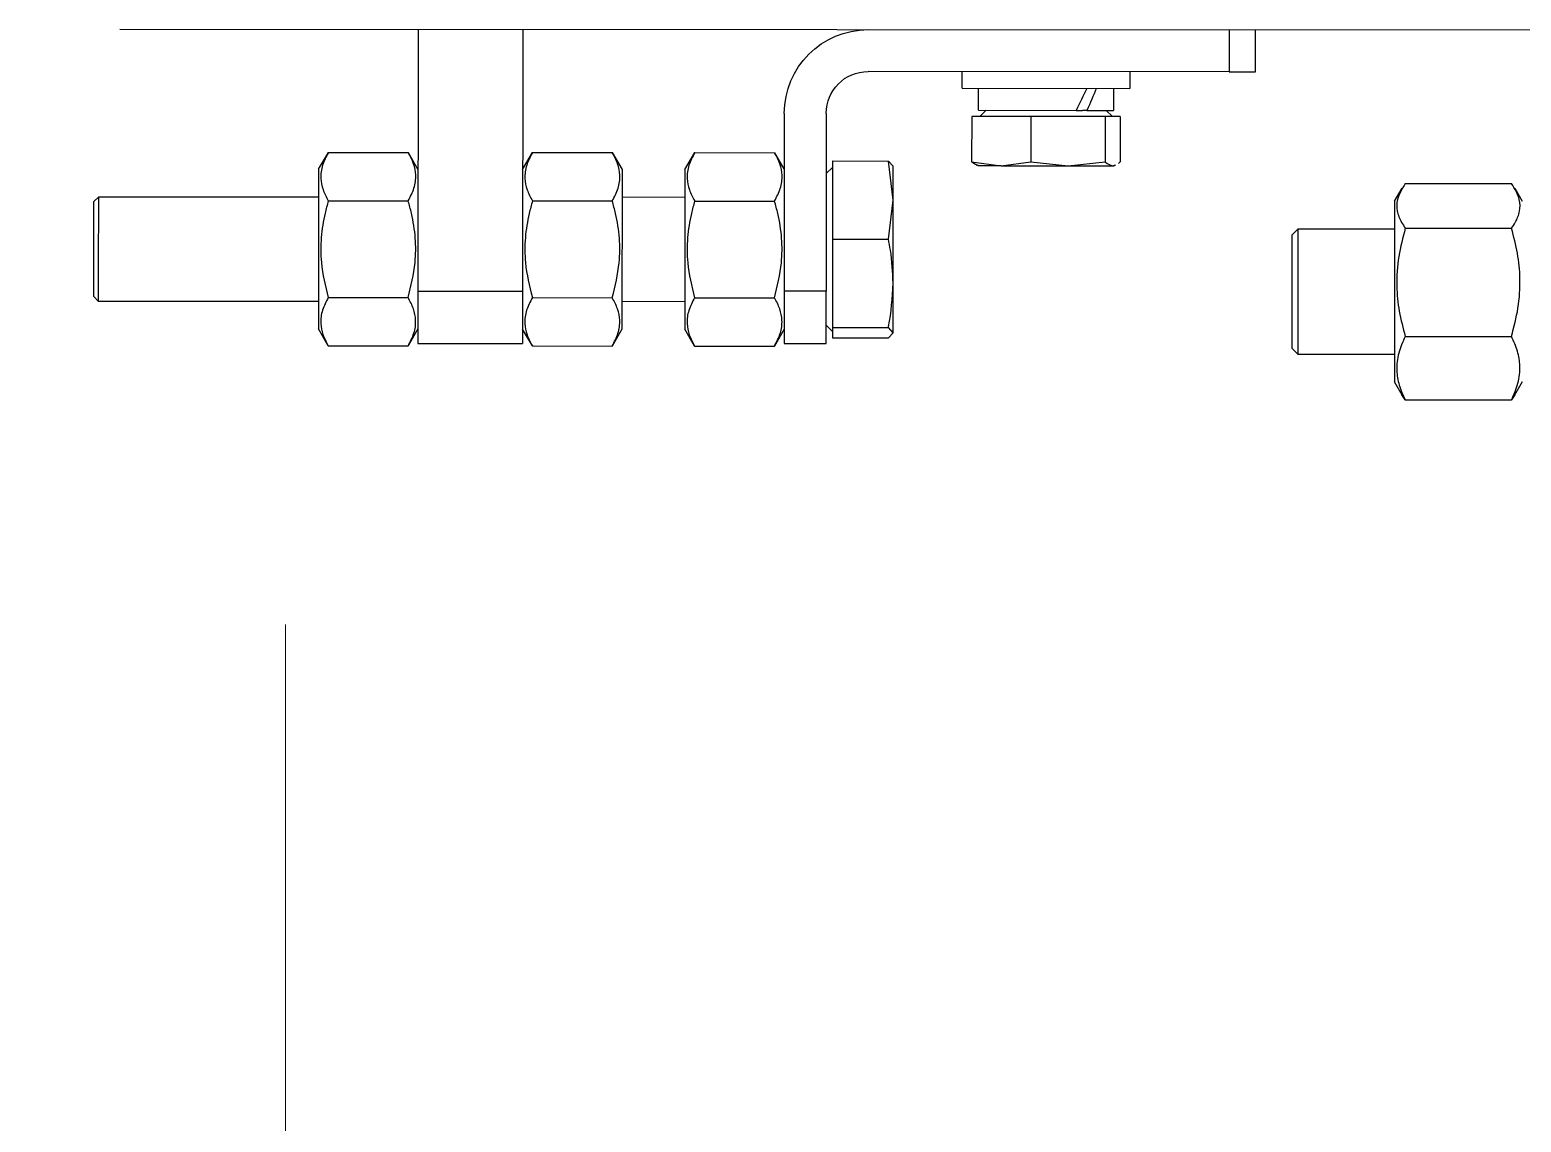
# Model space of a CAD drawing. Header units: millimetres. Extents: x 845401 to 948039, y 511594 to 550263.
# Drawn here: x 909308.1 to 909450.6, y 535897 to 536001.3 of the extents above; entities that cross this region are included whole.
import ezdxf

# ---------------------------------------------------------------- set-up
doc = ezdxf.new("R2010")
doc.units = ezdxf.units.MM
doc.layers.add('00', color=7, linetype='Continuous')
doc.layers.add('1轮廓实线层', color=7, linetype='Continuous')
doc.layers.add('A-剖-0.10mm.......SECT-L01', color=255, linetype='Continuous', lineweight=18)

# ---------------------------------------------------------------- blocks, each defined once
blk = doc.blocks.new('*U100478')
at = {"layer": '1轮廓实线层'}
for p, q in [((-2869.69, 392.02), (-3094.69, 392.02)), ((-2978.19, 388.02), (-2978.19, 392.02)), ((-2975.69, 392.02), (-2975.69, 388.02)), ((-2908.19, 392.02), (-2908.19, 367.02)), ((-2898.19, 392.02), (-2898.19, 367.02)), ((-2975.69, 388.02), (-2978.19, 388.02)), ((-2975.69, 388.02), (-2941.19, 388.02)), ((-2966.19, 388.02), (-2966.19, 386.42)), ((-2950.19, 386.42), (-2950.19, 388.02)), ((-2950.19, 386.42), (-2966.19, 386.42)), ((-2964.63, 386.42), (-2964.63, 384.32)), ((-2951.75, 384.32), (-2951.75, 386.42)), ((-2965.29, 383.72), (-2965.29, 379.39)), ((-2965.29, 383.72), (-2963.85, 383.72)), ((-2962.1, 384.32), (-2964.63, 384.32)), ((-2963.93, 384.32), (-2964.53, 383.72)), ((-2963.85, 383.72), (-2963.85, 379.39)), ((-2963.85, 383.72), (-2956.75, 383.72)), ((-2962.1, 384.32), (-2961.67, 384.32)), ((-2961.07, 384.32), (-2961.67, 384.32)), ((-2951.75, 384.32), (-2961.07, 384.32)), ((-2956.75, 383.72), (-2956.75, 379.39)), ((-2956.75, 383.72), (-2951.09, 383.72)), ((-2951.86, 383.72), (-2952.46, 384.32)), ((-2951.09, 383.72), (-2951.09, 379.39)), ((-2937.19, 384.02), (-2937.19, 367.02)), ((-2933.19, 384.02), (-2933.19, 367.02)), ((-2965.11, 379.23), (-2965.29, 379.39)), ((-2964.57, 379.02), (-2964.82, 379.12)), ((-2964.82, 379.06), (-2964.69, 379.02)), ((-2964.57, 379.02), (-2964.69, 379.02)), ((-2960.3, 379.02), (-2964.57, 379.02)), ((-2960.3, 379.02), (-2963.85, 379.39)), ((-2956.75, 379.39), (-2960.3, 379.02)), ((-2953.92, 379.02), (-2960.3, 379.02)), ((-2953.92, 379.02), (-2956.75, 379.39)), ((-2951.09, 379.39), (-2953.92, 379.02)), ((-2953.92, 379.02), (-2951.71, 379.02)), ((-2951.69, 379.02), (-2951.57, 379.06)), ((-2943.59, 375.74), (-2943.14, 379.47)), ((-2943.14, 379.47), (-2943.59, 378.97)), ((-2943.59, 375.74), (-2943.59, 379.02)), ((-2937.79, 379.47), (-2943.14, 379.47)), ((-2937.79, 379.47), (-2937.79, 372.01)), ((-2932.26, 380.26), (-2933.19, 378.65)), ((-2924.63, 380.26), (-2932.26, 380.26)), ((-2923.69, 378.65), (-2924.63, 380.26)), ((-2916.76, 380.26), (-2917.69, 378.65)), ((-2909.13, 380.26), (-2916.76, 380.26)), ((-2908.19, 378.65), (-2909.13, 380.26)), ((-2897.26, 380.26), (-2898.19, 378.65)), ((-2889.63, 380.26), (-2897.26, 380.26)), ((-2888.69, 378.65), (-2889.63, 380.26)), ((-2937.19, 378.26), (-2937.79, 378.86)), ((-2923.69, 378.65), (-2923.69, 363.4)), ((-2917.69, 378.65), (-2917.69, 363.4)), ((-2888.69, 378.65), (-2888.69, 363.4)), ((-3002.97, 376.9), (-3003.69, 375.65)), ((-2992.52, 377.36), (-3002.67, 377.36)), ((-2991.49, 375.65), (-2992.22, 376.9)), ((-2991.49, 375.65), (-2991.49, 363.47)), ((-2943.14, 372.01), (-2943.59, 375.74)), ((-2943.59, 367.79), (-2943.59, 375.74)), ((-2924.63, 375.64), (-2932.26, 375.64)), ((-2917.69, 376.02), (-2923.69, 376.02)), ((-2909.13, 375.64), (-2916.76, 375.64)), ((-2889.63, 375.64), (-2897.26, 375.64)), ((-2867.69, 376.02), (-2888.69, 376.02)), ((-2867.19, 375.52), (-2867.69, 376.02)), ((-2867.69, 369), (-2867.69, 376.02)), ((-2867.19, 375.52), (-2867.19, 369.2)), ((-2992.52, 373.08), (-3002.67, 373.08)), ((-2982.29, 373.02), (-2991.49, 373.02)), ((-2981.69, 372.42), (-2982.29, 373.02)), ((-2982.29, 361.02), (-2982.29, 373.02)), ((-2981.69, 372.42), (-2981.69, 361.62)), ((-2937.79, 372.01), (-2943.14, 372.01)), ((-2937.79, 372.01), (-2937.79, 363.56)), ((-2867.19, 369.2), (-2867.19, 366.52)), ((-2943.59, 363.07), (-2943.59, 367.79)), ((-2867.69, 366.02), (-2867.69, 369)), ((-2937.19, 367.02), (-2933.19, 367.02)), ((-2937.19, 362.02), (-2937.19, 367.02)), ((-2933.19, 367.02), (-2933.19, 362.02)), ((-2924.63, 366.4), (-2932.26, 366.4)), ((-2909.13, 366.4), (-2916.76, 366.4)), ((-2898.19, 367.02), (-2908.19, 367.02)), ((-2908.19, 367.02), (-2908.19, 362.02)), ((-2898.19, 367.02), (-2898.19, 362.02)), ((-2889.63, 366.4), (-2897.26, 366.4)), ((-2867.69, 366.02), (-2867.19, 366.52)), ((-2923.69, 366.02), (-2917.69, 366.02)), ((-2888.69, 366.02), (-2867.69, 366.02)), ((-2991.49, 363.47), (-2991.49, 358.4)), ((-2943.59, 363.07), (-2943.14, 363.56)), ((-2937.79, 363.56), (-2943.14, 363.56)), ((-2937.79, 363.19), (-2937.19, 363.79)), ((-2937.79, 363.56), (-2937.79, 362.57)), ((-2933.19, 363.4), (-2932.26, 361.78)), ((-2924.63, 361.78), (-2923.69, 363.4)), ((-2917.69, 363.4), (-2916.76, 361.78)), ((-2909.13, 361.78), (-2908.19, 363.4)), ((-2898.19, 363.4), (-2897.26, 361.78)), ((-2889.63, 361.78), (-2888.69, 363.4)), ((-2992.52, 362.74), (-3002.67, 362.74)), ((-2943.14, 362.57), (-2943.59, 363.07)), ((-2937.79, 362.57), (-2943.14, 362.57)), ((-2933.19, 362.02), (-2937.19, 362.02)), ((-2898.19, 362.02), (-2908.19, 362.02)), ((-2991.49, 361.02), (-2982.29, 361.02)), ((-2982.29, 361.02), (-2981.69, 361.62)), ((-2924.63, 361.78), (-2932.26, 361.78)), ((-2909.13, 361.78), (-2916.76, 361.78)), ((-2889.63, 361.78), (-2897.26, 361.78)), ((-3003.69, 358.4), (-3002.97, 357.14)), ((-2992.22, 357.14), (-2991.49, 358.4)), ((-3002.98, 357.16), (-3002.67, 356.68)), ((-2992.52, 356.68), (-3002.67, 356.68)), ((-2992.52, 356.68), (-2992.21, 357.16))]:
    blk.add_line(p, q, dxfattribs=at)
for radius in [8, 4]:
    blk.add_arc((-2941.19, 384.02), radius, 0, 90, dxfattribs=at)
for centre, start_param, end_param in [((-2958.19, 384.32), 1.237742, 1.427139), ((-2958.19, 386.42), 1.427139, 1.616536)]:
    blk.add_ellipse(centre, major_axis=(-5.63, 11.04), ratio=0.283825, start_param=start_param, end_param=end_param, dxfattribs=at)
for points, knots in [([(-2963.85, 379.39), (-2963.86, 379.38), (-2964.1, 379.16), (-2964.34, 379.09), (-2964.57, 379.02)], [0, 0, 0, 0, 0.026995, 1, 1, 1, 1]), ([(-2951.82, 379.02), (-2951.58, 379.09), (-2951.34, 379.16), (-2951.1, 379.38), (-2951.09, 379.39)], [0, 0, 0, 0, 0.973005, 1, 1, 1, 1]), ([(-2932.26, 375.64), (-2932.47, 376.04), (-2932.89, 376.85), (-2933.04, 378.05), (-2932.82, 379.2), (-2932.45, 379.9), (-2932.26, 380.26)], [0, 0, 0, 0, 0.264604, 0.534947, 0.765343, 1, 1, 1, 1]), ([(-2924.63, 380.26), (-2924.42, 379.86), (-2924, 379.05), (-2923.85, 377.85), (-2924.07, 376.7), (-2924.44, 375.99), (-2924.63, 375.64)], [0, 0, 0, 0, 0.264604, 0.534946, 0.765343, 1, 1, 1, 1]), ([(-2916.76, 375.64), (-2916.97, 376.04), (-2917.39, 376.85), (-2917.54, 378.05), (-2917.32, 379.2), (-2916.95, 379.9), (-2916.76, 380.26)], [0, 0, 0, 0, 0.264604, 0.534947, 0.765343, 1, 1, 1, 1]), ([(-2909.13, 380.26), (-2908.92, 379.86), (-2908.5, 379.05), (-2908.35, 377.85), (-2908.57, 376.7), (-2908.94, 375.99), (-2909.13, 375.64)], [0, 0, 0, 0, 0.264604, 0.534947, 0.765342, 1, 1, 1, 1]), ([(-2897.26, 375.64), (-2897.47, 376.04), (-2897.89, 376.85), (-2898.04, 378.05), (-2897.82, 379.2), (-2897.45, 379.9), (-2897.26, 380.26)], [0, 0, 0, 0, 0.264604, 0.534947, 0.765342, 1, 1, 1, 1]), ([(-2889.63, 380.26), (-2889.42, 379.86), (-2889, 379.05), (-2888.85, 377.85), (-2889.07, 376.7), (-2889.44, 375.99), (-2889.63, 375.64)], [0, 0, 0, 0, 0.264604, 0.534947, 0.765342, 1, 1, 1, 1]), ([(-3002.67, 373.08), (-3002.8, 373.26), (-3003.15, 373.79), (-3003.5, 374.71), (-3003.5, 375.97), (-3002.98, 376.85), (-3002.67, 377.36)], [0, 0, 0, 0, 0.131004, 0.38054, 0.636178, 1, 1, 1, 1]), ([(-2992.52, 377.36), (-2992.21, 376.85), (-2991.69, 375.98), (-2991.69, 374.72), (-2992.04, 373.8), (-2992.39, 373.26), (-2992.52, 373.08)], [0, 0, 0, 0, 0.3638206, 0.6130487, 0.8689968, 1, 1, 1, 1]), ([(-2932.26, 366.4), (-2932.54, 367.51), (-2932.99, 369.37), (-2933, 372.11), (-2932.69, 374.08), (-2932.37, 375.24), (-2932.26, 375.64)], [0, 0, 0, 0, 0.363593, 0.612792, 0.86871, 1, 1, 1, 1]), ([(-2924.63, 375.64), (-2924.52, 375.24), (-2924.21, 374.1), (-2923.89, 372.13), (-2923.89, 369.39), (-2924.35, 367.51), (-2924.63, 366.4)], [0, 0, 0, 0, 0.131291, 0.380797, 0.636406, 1, 1, 1, 1]), ([(-2916.76, 366.4), (-2917.04, 367.51), (-2917.49, 369.37), (-2917.5, 372.11), (-2917.19, 374.08), (-2916.87, 375.24), (-2916.76, 375.64)], [0, 0, 0, 0, 0.363593, 0.612792, 0.86871, 1, 1, 1, 1]), ([(-2909.13, 375.64), (-2909.02, 375.24), (-2908.71, 374.1), (-2908.39, 372.13), (-2908.39, 369.39), (-2908.85, 367.51), (-2909.13, 366.4)], [0, 0, 0, 0, 0.13129, 0.380797, 0.636406, 1, 1, 1, 1]), ([(-2897.26, 366.4), (-2897.54, 367.51), (-2897.99, 369.37), (-2898, 372.11), (-2897.69, 374.08), (-2897.37, 375.24), (-2897.26, 375.64)], [0, 0, 0, 0, 0.363593, 0.612792, 0.86871, 1, 1, 1, 1]), ([(-2889.63, 375.64), (-2889.52, 375.24), (-2889.21, 374.1), (-2888.89, 372.13), (-2888.89, 369.39), (-2889.35, 367.51), (-2889.63, 366.4)], [0, 0, 0, 0, 0.1312904, 0.3807974, 0.636406, 1, 1, 1, 1]), ([(-3002.67, 362.74), (-3002.91, 363.64), (-3003.38, 365.45), (-3003.55, 368.14), (-3003.3, 370.71), (-3002.88, 372.28), (-3002.67, 373.08)], [0, 0, 0, 0, 0.264605, 0.534949, 0.765344, 1, 1, 1, 1]), ([(-2992.52, 373.08), (-2992.28, 372.18), (-2991.81, 370.37), (-2991.64, 367.68), (-2991.89, 365.11), (-2992.31, 363.53), (-2992.52, 362.74)], [0, 0, 0, 0, 0.264605, 0.534949, 0.765343, 1, 1, 1, 1]), ([(-2943.59, 367.79), (-2943.55, 368.85), (-2943.48, 370.26), (-2943.21, 371.66), (-2943.14, 372.01)], [0, 0, 0, 0, 0.746934, 1, 1, 1, 1]), ([(-2943.14, 363.56), (-2943.15, 363.6), (-2943.43, 364.99), (-2943.51, 366.41), (-2943.59, 367.79)], [0, 0, 0, 0, 0.026995, 1, 1, 1, 1]), ([(-2932.26, 361.78), (-2932.47, 362.18), (-2932.89, 362.99), (-2933.04, 364.19), (-2932.82, 365.34), (-2932.45, 366.05), (-2932.26, 366.4)], [0, 0, 0, 0, 0.264604, 0.534947, 0.765342, 1, 1, 1, 1]), ([(-2924.63, 366.4), (-2924.42, 366), (-2924, 365.19), (-2923.85, 363.99), (-2924.07, 362.84), (-2924.44, 362.14), (-2924.63, 361.78)], [0, 0, 0, 0, 0.264604, 0.534947, 0.765343, 1, 1, 1, 1]), ([(-2916.76, 361.78), (-2916.97, 362.18), (-2917.39, 362.99), (-2917.54, 364.19), (-2917.32, 365.34), (-2916.95, 366.05), (-2916.76, 366.4)], [0, 0, 0, 0, 0.2646044, 0.5349465, 0.7653425, 1, 1, 1, 1]), ([(-2909.13, 366.4), (-2908.92, 366), (-2908.5, 365.19), (-2908.35, 363.99), (-2908.57, 362.84), (-2908.94, 362.14), (-2909.13, 361.78)], [0, 0, 0, 0, 0.264604, 0.534947, 0.765343, 1, 1, 1, 1]), ([(-2897.26, 361.78), (-2897.47, 362.18), (-2897.89, 362.99), (-2898.04, 364.19), (-2897.82, 365.34), (-2897.45, 366.05), (-2897.26, 366.4)], [0, 0, 0, 0, 0.264604, 0.534947, 0.765342, 1, 1, 1, 1]), ([(-2889.63, 366.4), (-2889.42, 366), (-2889, 365.19), (-2888.85, 363.99), (-2889.07, 362.84), (-2889.44, 362.14), (-2889.63, 361.78)], [0, 0, 0, 0, 0.264604, 0.534947, 0.765343, 1, 1, 1, 1]), ([(-3002.67, 356.68), (-3002.91, 357.2), (-3003.38, 358.27), (-3003.55, 359.84), (-3003.3, 361.35), (-3002.88, 362.27), (-3002.67, 362.74)], [0, 0, 0, 0, 0.264605, 0.534949, 0.765344, 1, 1, 1, 1]), ([(-2992.52, 362.74), (-2992.28, 362.21), (-2991.81, 361.15), (-2991.64, 359.57), (-2991.89, 358.07), (-2992.31, 357.14), (-2992.52, 356.68)], [0, 0, 0, 0, 0.2646055, 0.5349487, 0.7653438, 1, 1, 1, 1])]:
    blk.add_open_spline(points, degree=3, knots=knots, dxfattribs=at)
blk = doc.blocks.new('C线')
at = {"xscale": -1, "rotation": 359.9712527628268}
blk.add_blockref('*U100478', (988316.62, 474448.59, 12.69), dxfattribs=at)
blk = doc.blocks.new('BC线平台')
at = {"layer": 'A-剖-0.10mm.......SECT-L01'}
h = blk.add_hatch(dxfattribs=at)
h.set_pattern_fill('CROSS', color=2, scale=50)
h.set_pattern_definition([(0, (691447.87, 341554.85), (317.5, 317.5), [158.75, -476.25]), (90, (691527.24, 341475.47), (-317.5, 317.5), [158.75, -476.25])])
h.paths.add_polyline_path([(786169.72, 367097.04), (791174.13, 367097.04), (791174.13, 370095.42), (786169.72, 370095.42)])

msp = doc.modelspace()

# ---------------------------------------------------------------- block references
at = {"layer": '00'}
for name, p in [('BC线平台', (120688.34, 168041.31, -0.98)), ('C线', (-81869.83, 61162.22))]:
    msp.add_blockref(name, p, dxfattribs=at)

doc.saveas('drawing.dxf')
